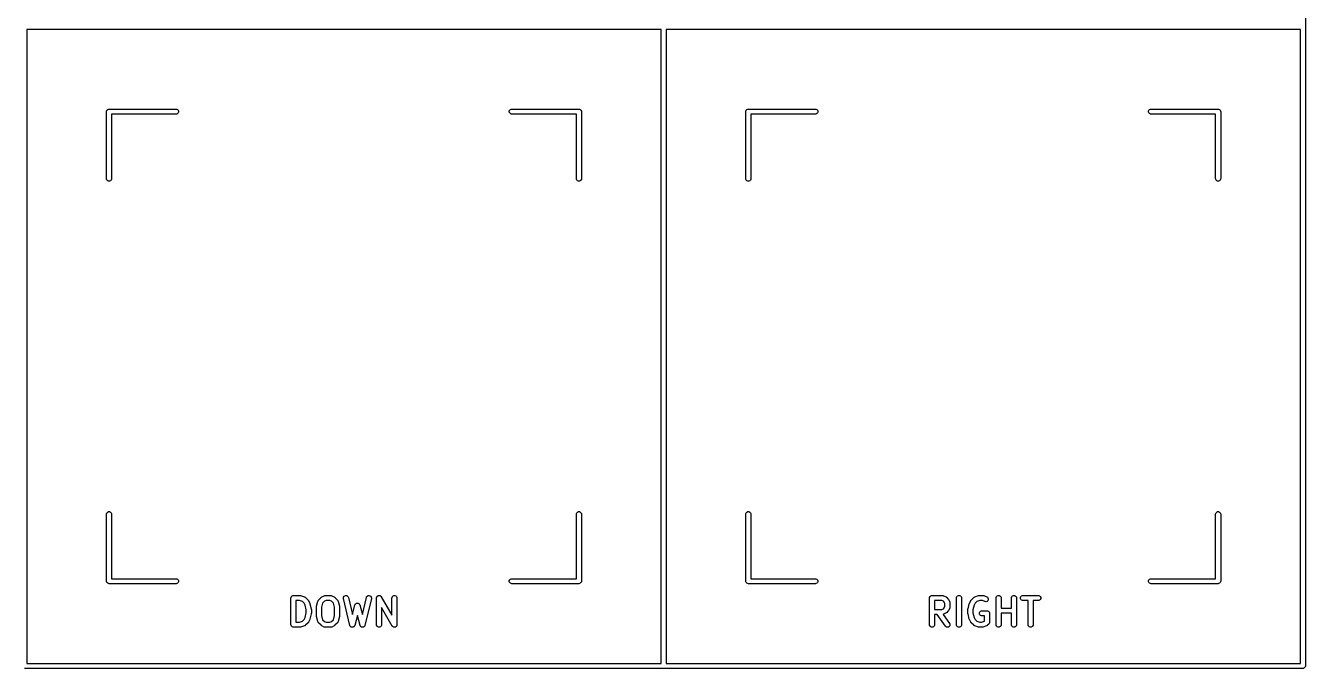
# Model space of a CAD drawing. Extents: x 48 to 353, y -180 to -61.
# Drawn here: x 315.29 to 353.43, y -179.85 to -160.69 of the extents above; entities that cross this region are included whole.
import ezdxf

# ---------------------------------------------------------------- set-up
doc = ezdxf.new("R2010")
doc.units = 0
doc.layers.add('BLACK', color=7, linetype='CONTINUOUS')

msp = doc.modelspace()

# ---------------------------------------------------------------- linework, layer by layer
at = {"layer": 'BLACK', "linetype": 'CONTINUOUS'}
for p, q in [((353.425, -141.675), (353.425, -160.725)), ((315.325, -160.8), (315.325, -179.7)), ((334.225, -160.8), (315.325, -160.8)), ((334.225, -179.7), (334.225, -160.8)), ((334.375, -160.8), (334.375, -179.7)), ((353.275, -160.8), (334.375, -160.8)), ((353.275, -179.7), (353.275, -160.8)), ((353.425, -160.725), (353.425, -179.775)), ((317.701441, -163.235368), (317.71264, -163.208332)), ((317.71264, -163.208332), (317.733332, -163.18764)), ((317.733332, -163.18764), (317.760368, -163.176441)), ((317.760368, -163.176441), (317.775, -163.175)), ((317.775, -163.175), (319.775, -163.175)), ((319.775, -163.175), (319.789632, -163.176441)), ((319.789632, -163.176441), (319.816668, -163.18764)), ((319.816668, -163.18764), (319.83736, -163.208332)), ((319.83736, -163.208332), (319.848559, -163.235368)), ((329.701441, -163.235368), (329.71264, -163.208332)), ((329.71264, -163.208332), (329.733332, -163.18764)), ((329.733332, -163.18764), (329.760368, -163.176441)), ((329.760368, -163.176441), (329.775, -163.175)), ((329.775, -163.175), (331.775, -163.175)), ((331.775, -163.175), (331.789632, -163.176441)), ((331.789632, -163.176441), (331.816668, -163.18764)), ((331.816668, -163.18764), (331.83736, -163.208332)), ((331.83736, -163.208332), (331.848559, -163.235368)), ((336.751441, -163.235368), (336.76264, -163.208332)), ((336.76264, -163.208332), (336.783332, -163.18764)), ((336.783332, -163.18764), (336.810368, -163.176441)), ((336.810368, -163.176441), (336.825, -163.175)), ((336.825, -163.175), (338.825, -163.175)), ((338.825, -163.175), (338.839632, -163.176441)), ((338.839632, -163.176441), (338.866668, -163.18764)), ((338.866668, -163.18764), (338.88736, -163.208332)), ((338.88736, -163.208332), (338.898559, -163.235368)), ((348.751441, -163.235368), (348.76264, -163.208332)), ((348.76264, -163.208332), (348.783332, -163.18764)), ((348.783332, -163.18764), (348.810368, -163.176441)), ((348.810368, -163.176441), (348.825, -163.175)), ((348.825, -163.175), (350.825, -163.175)), ((350.825, -163.175), (350.839632, -163.176441)), ((350.839632, -163.176441), (350.866668, -163.18764)), ((350.866668, -163.18764), (350.88736, -163.208332)), ((350.88736, -163.208332), (350.898559, -163.235368)), ((317.7, -163.25), (317.701441, -163.235368)), ((317.7, -165.25), (317.7, -163.25)), ((319.775, -163.325), (317.85, -163.325)), ((317.85, -163.325), (317.85, -165.25)), ((319.789632, -163.323559), (319.775, -163.325)), ((319.816668, -163.31236), (319.789632, -163.323559)), ((319.83736, -163.291668), (319.816668, -163.31236)), ((319.848559, -163.264632), (319.83736, -163.291668)), ((319.848559, -163.235368), (319.848559, -163.264632)), ((329.701441, -163.264632), (329.701441, -163.235368)), ((329.71264, -163.291668), (329.701441, -163.264632)), ((329.733332, -163.31236), (329.71264, -163.291668)), ((329.760368, -163.323559), (329.733332, -163.31236)), ((329.775, -163.325), (329.760368, -163.323559)), ((331.7, -163.325), (329.775, -163.325)), ((331.7, -165.25), (331.7, -163.325)), ((331.848559, -163.235368), (331.85, -163.25)), ((331.85, -163.25), (331.85, -165.25)), ((336.75, -163.25), (336.751441, -163.235368)), ((336.75, -165.25), (336.75, -163.25)), ((338.825, -163.325), (336.9, -163.325)), ((336.9, -163.325), (336.9, -165.25)), ((338.839632, -163.323559), (338.825, -163.325)), ((338.866668, -163.31236), (338.839632, -163.323559)), ((338.88736, -163.291668), (338.866668, -163.31236)), ((338.898559, -163.264632), (338.88736, -163.291668)), ((338.898559, -163.235368), (338.898559, -163.264632)), ((348.751441, -163.264632), (348.751441, -163.235368)), ((348.76264, -163.291668), (348.751441, -163.264632)), ((348.783332, -163.31236), (348.76264, -163.291668)), ((348.810368, -163.323559), (348.783332, -163.31236)), ((348.825, -163.325), (348.810368, -163.323559)), ((350.75, -163.325), (348.825, -163.325)), ((350.75, -165.25), (350.75, -163.325)), ((350.898559, -163.235368), (350.9, -163.25)), ((350.9, -163.25), (350.9, -165.25)), ((317.701441, -165.264632), (317.7, -165.25)), ((317.71264, -165.291668), (317.701441, -165.264632)), ((317.733332, -165.31236), (317.71264, -165.291668)), ((317.760368, -165.323559), (317.733332, -165.31236)), ((317.789632, -165.323559), (317.760368, -165.323559)), ((317.816668, -165.31236), (317.789632, -165.323559)), ((317.83736, -165.291668), (317.816668, -165.31236)), ((317.848559, -165.264632), (317.83736, -165.291668)), ((317.85, -165.25), (317.848559, -165.264632)), ((331.701441, -165.264632), (331.7, -165.25)), ((331.71264, -165.291668), (331.701441, -165.264632)), ((331.733332, -165.31236), (331.71264, -165.291668)), ((331.760368, -165.323559), (331.733332, -165.31236)), ((331.789632, -165.323559), (331.760368, -165.323559)), ((331.816668, -165.31236), (331.789632, -165.323559)), ((331.83736, -165.291668), (331.816668, -165.31236)), ((331.848559, -165.264632), (331.83736, -165.291668)), ((331.85, -165.25), (331.848559, -165.264632)), ((336.751441, -165.264632), (336.75, -165.25)), ((336.76264, -165.291668), (336.751441, -165.264632)), ((336.783332, -165.31236), (336.76264, -165.291668)), ((336.810368, -165.323559), (336.783332, -165.31236)), ((336.839632, -165.323559), (336.810368, -165.323559)), ((336.866668, -165.31236), (336.839632, -165.323559)), ((336.88736, -165.291668), (336.866668, -165.31236)), ((336.898559, -165.264632), (336.88736, -165.291668)), ((336.9, -165.25), (336.898559, -165.264632)), ((350.751441, -165.264632), (350.75, -165.25)), ((350.76264, -165.291668), (350.751441, -165.264632)), ((350.783332, -165.31236), (350.76264, -165.291668)), ((350.810368, -165.323559), (350.783332, -165.31236)), ((350.839632, -165.323559), (350.810368, -165.323559)), ((350.866668, -165.31236), (350.839632, -165.323559)), ((350.88736, -165.291668), (350.866668, -165.31236)), ((350.898559, -165.264632), (350.88736, -165.291668)), ((350.9, -165.25), (350.898559, -165.264632)), ((317.7, -175.25), (317.701441, -175.235368)), ((317.7, -177.25), (317.7, -175.25)), ((317.701441, -175.235368), (317.71264, -175.208332)), ((317.71264, -175.208332), (317.733332, -175.18764)), ((317.733332, -175.18764), (317.760368, -175.176441)), ((317.760368, -175.176441), (317.789632, -175.176441)), ((317.789632, -175.176441), (317.816668, -175.18764)), ((317.816668, -175.18764), (317.83736, -175.208332)), ((317.83736, -175.208332), (317.848559, -175.235368)), ((317.848559, -175.235368), (317.85, -175.25)), ((317.85, -175.25), (317.85, -177.175)), ((331.7, -175.25), (331.701441, -175.235368)), ((331.7, -177.175), (331.7, -175.25)), ((331.701441, -175.235368), (331.71264, -175.208332)), ((331.71264, -175.208332), (331.733332, -175.18764)), ((331.733332, -175.18764), (331.760368, -175.176441)), ((331.760368, -175.176441), (331.789632, -175.176441)), ((331.789632, -175.176441), (331.816668, -175.18764)), ((331.816668, -175.18764), (331.83736, -175.208332)), ((331.83736, -175.208332), (331.848559, -175.235368)), ((331.848559, -175.235368), (331.85, -175.25)), ((331.85, -175.25), (331.85, -177.25)), ((336.75, -175.25), (336.751441, -175.235368)), ((336.75, -177.25), (336.75, -175.25)), ((336.751441, -175.235368), (336.76264, -175.208332)), ((336.76264, -175.208332), (336.783332, -175.18764)), ((336.783332, -175.18764), (336.810368, -175.176441)), ((336.810368, -175.176441), (336.839632, -175.176441)), ((336.839632, -175.176441), (336.866668, -175.18764)), ((336.866668, -175.18764), (336.88736, -175.208332)), ((336.88736, -175.208332), (336.898559, -175.235368)), ((336.898559, -175.235368), (336.9, -175.25)), ((336.9, -175.25), (336.9, -177.175)), ((350.75, -175.25), (350.751441, -175.235368)), ((350.75, -177.175), (350.75, -175.25)), ((350.751441, -175.235368), (350.76264, -175.208332)), ((350.76264, -175.208332), (350.783332, -175.18764)), ((350.783332, -175.18764), (350.810368, -175.176441)), ((350.810368, -175.176441), (350.839632, -175.176441)), ((350.839632, -175.176441), (350.866668, -175.18764)), ((350.866668, -175.18764), (350.88736, -175.208332)), ((350.88736, -175.208332), (350.898559, -175.235368)), ((350.898559, -175.235368), (350.9, -175.25)), ((350.9, -175.25), (350.9, -177.25)), ((317.701441, -177.264632), (317.7, -177.25)), ((317.71264, -177.291668), (317.701441, -177.264632)), ((317.733332, -177.31236), (317.71264, -177.291668)), ((317.760368, -177.323559), (317.733332, -177.31236)), ((317.775, -177.325), (317.760368, -177.323559)), ((319.775, -177.325), (317.775, -177.325)), ((317.85, -177.175), (319.775, -177.175)), ((319.775, -177.175), (319.789632, -177.176441)), ((319.789632, -177.323559), (319.775, -177.325)), ((319.789632, -177.176441), (319.816668, -177.18764)), ((319.816668, -177.31236), (319.789632, -177.323559)), ((319.816668, -177.18764), (319.83736, -177.208332)), ((319.83736, -177.291668), (319.816668, -177.31236)), ((319.83736, -177.208332), (319.848559, -177.235368)), ((319.848559, -177.264632), (319.83736, -177.291668)), ((319.848559, -177.235368), (319.848559, -177.264632)), ((329.701441, -177.235368), (329.71264, -177.208332)), ((329.701441, -177.264632), (329.701441, -177.235368)), ((329.71264, -177.291668), (329.701441, -177.264632)), ((329.71264, -177.208332), (329.733332, -177.18764)), ((329.733332, -177.31236), (329.71264, -177.291668)), ((329.733332, -177.18764), (329.760368, -177.176441)), ((329.760368, -177.323559), (329.733332, -177.31236)), ((329.760368, -177.176441), (329.775, -177.175)), ((329.775, -177.325), (329.760368, -177.323559)), ((329.775, -177.175), (331.7, -177.175)), ((331.775, -177.325), (329.775, -177.325)), ((331.789632, -177.323559), (331.775, -177.325)), ((331.816668, -177.31236), (331.789632, -177.323559)), ((331.83736, -177.291668), (331.816668, -177.31236)), ((331.848559, -177.264632), (331.83736, -177.291668)), ((331.85, -177.25), (331.848559, -177.264632)), ((336.751441, -177.264632), (336.75, -177.25)), ((336.76264, -177.291668), (336.751441, -177.264632)), ((336.783332, -177.31236), (336.76264, -177.291668)), ((336.810368, -177.323559), (336.783332, -177.31236)), ((336.825, -177.325), (336.810368, -177.323559)), ((338.825, -177.325), (336.825, -177.325)), ((336.9, -177.175), (338.825, -177.175)), ((338.825, -177.175), (338.839632, -177.176441)), ((338.839632, -177.323559), (338.825, -177.325)), ((338.839632, -177.176441), (338.866668, -177.18764)), ((338.866668, -177.31236), (338.839632, -177.323559)), ((338.866668, -177.18764), (338.88736, -177.208332)), ((338.88736, -177.291668), (338.866668, -177.31236)), ((338.88736, -177.208332), (338.898559, -177.235368)), ((338.898559, -177.264632), (338.88736, -177.291668)), ((338.898559, -177.235368), (338.898559, -177.264632)), ((348.751441, -177.235368), (348.76264, -177.208332)), ((348.751441, -177.264632), (348.751441, -177.235368)), ((348.76264, -177.291668), (348.751441, -177.264632)), ((348.76264, -177.208332), (348.783332, -177.18764)), ((348.783332, -177.31236), (348.76264, -177.291668)), ((348.783332, -177.18764), (348.810368, -177.176441)), ((348.810368, -177.323559), (348.783332, -177.31236)), ((348.810368, -177.176441), (348.825, -177.175)), ((348.825, -177.325), (348.810368, -177.323559)), ((348.825, -177.175), (350.75, -177.175)), ((350.825, -177.325), (348.825, -177.325)), ((350.839632, -177.323559), (350.825, -177.325)), ((350.866668, -177.31236), (350.839632, -177.323559)), ((350.88736, -177.291668), (350.866668, -177.31236)), ((350.898559, -177.264632), (350.88736, -177.291668)), ((350.9, -177.25), (350.898559, -177.264632)), ((323.196679, -177.735163), (323.207878, -177.708127)), ((323.207878, -177.708127), (323.22857, -177.687435)), ((323.22857, -177.687435), (323.255606, -177.676236)), ((323.255606, -177.676236), (323.270238, -177.674795)), ((323.270238, -177.674795), (323.460714, -177.674795)), ((323.460714, -177.674795), (323.468119, -177.675524)), ((323.468119, -177.675524), (323.470094, -177.675384)), ((323.470094, -177.675384), (323.472691, -177.675974)), ((323.472691, -177.675974), (323.475346, -177.676236)), ((323.475346, -177.676236), (323.477177, -177.676994)), ((323.477177, -177.676994), (323.484431, -177.678644)), ((323.484431, -177.678644), (323.598717, -177.716739)), ((323.598717, -177.716739), (323.612142, -177.722733)), ((324.112887, -177.720808), (324.189078, -177.682713)), ((324.189078, -177.682713), (324.20281, -177.677458)), ((324.20281, -177.677458), (324.205497, -177.677267)), ((324.205497, -177.677267), (324.207987, -177.676236)), ((324.207987, -177.676236), (324.222619, -177.674795)), ((324.222619, -177.674795), (324.375, -177.674795)), ((324.375, -177.674795), (324.389632, -177.676236)), ((324.389632, -177.676236), (324.392121, -177.677267)), ((324.392121, -177.677267), (324.394809, -177.677458)), ((324.394809, -177.677458), (324.408541, -177.682713)), ((324.408541, -177.682713), (324.484731, -177.720808)), ((324.761827, -177.723704), (324.777163, -177.698782)), ((324.777163, -177.698782), (324.80087, -177.681625)), ((324.80087, -177.681625), (324.829338, -177.674847)), ((324.829338, -177.674847), (324.858233, -177.67948)), ((324.858233, -177.67948), (324.883155, -177.694816)), ((324.883155, -177.694816), (324.900312, -177.718523)), ((324.900312, -177.718523), (324.905102, -177.732423)), ((325.444896, -177.732424), (325.449687, -177.718523)), ((325.449687, -177.718523), (325.466844, -177.694817)), ((325.466844, -177.694817), (325.491766, -177.67948)), ((325.491766, -177.67948), (325.520661, -177.674848)), ((325.520661, -177.674848), (325.549129, -177.681626)), ((325.549129, -177.681626), (325.572836, -177.698782)), ((325.572836, -177.698782), (325.588172, -177.723704)), ((325.752877, -177.725947), (325.755502, -177.716324)), ((325.755502, -177.716324), (325.758429, -177.712543)), ((325.758429, -177.712543), (325.760259, -177.708127)), ((325.760259, -177.708127), (325.767309, -177.701076)), ((325.767309, -177.701076), (325.773419, -177.693187)), ((325.773419, -177.693187), (325.777572, -177.690813)), ((325.777572, -177.690813), (325.780951, -177.687435)), ((325.780951, -177.687435), (325.790163, -177.683618)), ((325.790163, -177.683618), (325.798828, -177.678668)), ((325.798828, -177.678668), (325.803571, -177.678065)), ((325.803571, -177.678065), (325.807987, -177.676236)), ((325.807987, -177.676236), (325.817961, -177.676236)), ((325.817961, -177.676236), (325.827858, -177.674978)), ((325.827858, -177.674978), (325.83247, -177.676236)), ((325.83247, -177.676236), (325.837251, -177.676236)), ((325.837251, -177.676236), (325.846466, -177.680053)), ((325.846466, -177.680053), (325.85609, -177.682678)), ((325.85609, -177.682678), (325.85987, -177.685605)), ((325.85987, -177.685605), (325.864287, -177.687435)), ((325.864287, -177.687435), (325.871337, -177.694485)), ((325.871337, -177.694485), (325.879227, -177.700595)), ((325.879227, -177.700595), (325.883579, -177.706727)), ((325.883579, -177.706727), (325.884979, -177.708127)), ((325.884979, -177.708127), (325.885548, -177.709501)), ((325.885548, -177.709501), (325.887737, -177.712585)), ((325.887737, -177.712585), (326.204762, -178.267378)), ((326.206203, -177.735163), (326.217402, -177.708127)), ((326.217402, -177.708127), (326.238094, -177.687435)), ((326.238094, -177.687435), (326.26513, -177.676236)), ((326.26513, -177.676236), (326.294394, -177.676236)), ((326.294394, -177.676236), (326.32143, -177.687435)), ((326.32143, -177.687435), (326.342122, -177.708127)), ((326.342122, -177.708127), (326.353321, -177.735163)), ((342.227632, -177.735163), (342.238831, -177.708127)), ((342.238831, -177.708127), (342.259523, -177.687435)), ((342.259523, -177.687435), (342.286559, -177.676236)), ((342.286559, -177.676236), (342.301191, -177.674795)), ((342.301191, -177.674795), (342.605953, -177.674795)), ((342.605953, -177.674795), (342.620585, -177.676236)), ((342.620585, -177.676236), (342.623074, -177.677267)), ((342.623074, -177.677267), (342.625762, -177.677458)), ((342.625762, -177.677458), (342.639494, -177.682713)), ((342.639494, -177.682713), (342.715684, -177.720808)), ((343.027632, -177.735163), (343.038831, -177.708127)), ((343.038831, -177.708127), (343.059523, -177.687435)), ((343.059523, -177.687435), (343.086559, -177.676236)), ((343.086559, -177.676236), (343.115823, -177.676236)), ((343.115823, -177.676236), (343.142859, -177.687435)), ((343.142859, -177.687435), (343.163551, -177.708127)), ((343.163551, -177.708127), (343.17475, -177.735163)), ((343.559286, -177.722733), (343.572711, -177.716739)), ((343.572711, -177.716739), (343.686997, -177.678644)), ((343.686997, -177.678644), (343.69425, -177.676994)), ((343.69425, -177.676994), (343.696082, -177.676236)), ((343.696082, -177.676236), (343.698736, -177.675974)), ((343.698736, -177.675974), (343.701334, -177.675384)), ((343.701334, -177.675384), (343.703308, -177.675524)), ((343.703308, -177.675524), (343.710714, -177.674795)), ((343.710714, -177.674795), (343.825, -177.674795)), ((343.825, -177.674795), (343.839632, -177.676236)), ((343.839632, -177.676236), (343.842121, -177.677267)), ((343.842121, -177.677267), (343.844809, -177.677458)), ((343.844809, -177.677458), (343.858541, -177.682713)), ((343.858541, -177.682713), (343.934731, -177.720808)), ((344.208584, -177.735163), (344.219783, -177.708127)), ((344.219783, -177.708127), (344.240475, -177.687435)), ((344.240475, -177.687435), (344.267511, -177.676236)), ((344.267511, -177.676236), (344.296775, -177.676236)), ((344.296775, -177.676236), (344.323811, -177.687435)), ((344.323811, -177.687435), (344.344503, -177.708127)), ((344.344503, -177.708127), (344.355702, -177.735163)), ((344.665727, -177.735163), (344.676926, -177.708127)), ((344.676926, -177.708127), (344.697618, -177.687435)), ((344.697618, -177.687435), (344.724654, -177.676236)), ((344.724654, -177.676236), (344.753918, -177.676236)), ((344.753918, -177.676236), (344.780954, -177.687435)), ((344.780954, -177.687435), (344.801646, -177.708127)), ((344.801646, -177.708127), (344.812845, -177.735163)), ((344.932393, -177.735163), (344.943592, -177.708127)), ((344.943592, -177.708127), (344.964284, -177.687435)), ((344.964284, -177.687435), (344.99132, -177.676236)), ((344.99132, -177.676236), (345.005952, -177.674795)), ((345.005952, -177.674795), (345.463095, -177.674795)), ((345.463095, -177.674795), (345.477727, -177.676236)), ((345.477727, -177.676236), (345.504763, -177.687435)), ((345.504763, -177.687435), (345.525455, -177.708127)), ((345.525455, -177.708127), (345.536654, -177.735163)), ((323.195238, -177.749795), (323.196679, -177.735163)), ((323.195238, -178.549795), (323.195238, -177.749795)), ((323.448544, -177.824795), (323.345238, -177.824795)), ((323.345238, -177.824795), (323.345238, -178.474795)), ((323.534486, -177.853442), (323.448544, -177.824795)), ((323.58955, -177.908506), (323.534486, -177.853442)), ((323.61852, -177.966445), (323.58955, -177.908506)), ((323.612142, -177.722733), (323.614177, -177.724498)), ((323.614177, -177.724498), (323.616668, -177.72553)), ((323.616668, -177.72553), (323.628033, -177.734857)), ((323.652381, -178.101887), (323.61852, -177.966445)), ((323.628033, -177.734857), (323.704223, -177.811047)), ((323.652381, -178.197702), (323.652381, -178.101887)), ((323.704223, -177.811047), (323.708943, -177.816797)), ((323.708943, -177.816797), (323.71044, -177.818096)), ((323.71044, -177.818096), (323.711859, -177.82035)), ((323.711859, -177.82035), (323.713551, -177.822412)), ((323.713551, -177.822412), (323.714309, -177.824244)), ((323.714309, -177.824244), (323.718272, -177.830539)), ((323.718272, -177.830539), (323.756367, -177.90673)), ((323.756367, -177.90673), (323.756776, -177.907799)), ((323.756776, -177.907799), (323.757099, -177.908235)), ((323.757099, -177.908235), (323.759297, -177.914386)), ((323.759297, -177.914386), (323.761622, -177.920462)), ((323.761622, -177.920462), (323.76166, -177.921)), ((323.76166, -177.921), (323.762046, -177.92208)), ((323.762046, -177.92208), (323.800142, -178.074462)), ((323.800142, -178.074462), (323.800517, -178.076998)), ((323.800517, -178.076998), (323.80094, -178.07802)), ((323.80094, -178.07802), (323.801482, -178.083532)), ((323.801482, -178.083532), (323.802292, -178.089006)), ((323.802292, -178.089006), (323.802129, -178.090098)), ((323.802129, -178.090098), (323.802381, -178.092652)), ((323.802381, -178.092652), (323.802381, -178.206938)), ((323.957142, -178.016461), (323.957393, -178.013907)), ((323.957142, -178.283128), (323.957142, -178.016461)), ((323.957231, -178.012815), (323.95804, -178.00734)), ((323.957393, -178.013907), (323.957231, -178.012815)), ((323.95804, -178.00734), (323.958583, -178.001829)), ((323.958583, -178.001829), (323.959005, -178.000808)), ((323.959005, -178.000808), (323.959381, -177.99827)), ((323.959381, -177.99827), (323.997477, -177.845889)), ((323.997477, -177.845889), (324.002424, -177.832044)), ((324.002424, -177.832044), (324.005744, -177.827562)), ((324.005744, -177.827562), (324.007878, -177.822412)), ((324.007878, -177.822412), (324.017205, -177.811047)), ((324.017205, -177.811047), (324.093395, -177.734857)), ((324.093395, -177.734857), (324.099145, -177.730136)), ((324.099145, -177.730136), (324.100444, -177.72864)), ((324.100444, -177.72864), (324.102698, -177.72722)), ((324.102698, -177.72722), (324.10476, -177.725529)), ((324.10476, -177.725529), (324.106592, -177.72477)), ((324.106592, -177.72477), (324.112887, -177.720808)), ((324.13796, -177.902423), (324.107142, -178.025696)), ((324.107142, -178.025696), (324.107142, -178.273892)), ((324.190854, -177.849529), (324.13796, -177.902423)), ((324.240324, -177.824795), (324.190854, -177.849529)), ((324.357295, -177.824795), (324.240324, -177.824795)), ((324.406763, -177.849529), (324.357295, -177.824795)), ((324.459658, -177.902423), (324.406763, -177.849529)), ((324.490476, -178.025694), (324.459658, -177.902423)), ((324.484731, -177.720808), (324.491027, -177.724771)), ((324.490476, -178.273894), (324.490476, -178.025694)), ((324.491027, -177.724771), (324.492857, -177.725529)), ((324.492857, -177.725529), (324.494915, -177.727218)), ((324.494915, -177.727218), (324.497174, -177.72864)), ((324.497174, -177.72864), (324.498473, -177.730138)), ((324.498473, -177.730138), (324.504223, -177.734857)), ((324.504223, -177.734857), (324.580414, -177.811047)), ((324.580414, -177.811047), (324.589741, -177.822412)), ((324.589741, -177.822412), (324.591874, -177.827563)), ((324.591874, -177.827563), (324.595195, -177.832044)), ((324.595195, -177.832044), (324.600142, -177.84589)), ((324.600142, -177.84589), (324.638237, -177.998271)), ((324.638237, -177.998271), (324.638612, -178.000808)), ((324.638612, -178.000808), (324.639035, -178.001829)), ((324.639035, -178.001829), (324.639576, -178.007331)), ((324.639576, -178.007331), (324.640388, -178.012816)), ((324.640388, -178.012816), (324.640224, -178.013911)), ((324.640224, -178.013911), (324.640476, -178.016461)), ((324.640476, -178.016461), (324.640476, -178.283128)), ((324.757194, -177.752599), (324.761827, -177.723704)), ((324.759182, -177.767167), (324.757194, -177.752599)), ((324.949658, -178.567166), (324.759182, -177.767167)), ((324.905102, -177.732423), (325.026734, -178.243278)), ((325.026734, -178.243278), (325.102531, -177.959041)), ((325.102531, -177.959041), (325.103816, -177.955612)), ((325.103816, -177.955612), (325.104008, -177.954173)), ((325.104008, -177.954173), (325.104997, -177.952463)), ((325.104997, -177.952463), (325.107694, -177.945274)), ((325.107694, -177.945274), (325.113711, -177.937413)), ((325.113711, -177.937413), (325.11867, -177.928848)), ((325.11867, -177.928848), (325.122527, -177.925895)), ((325.122527, -177.925895), (325.125481, -177.922037)), ((325.125481, -177.922037), (325.134048, -177.917076)), ((325.134048, -177.917076), (325.141908, -177.911061)), ((325.141908, -177.911061), (325.1466, -177.909809)), ((325.1466, -177.909809), (325.150806, -177.907375)), ((325.150806, -177.907375), (325.160623, -177.90607)), ((325.160623, -177.90607), (325.170184, -177.903521)), ((325.170184, -177.903521), (325.174996, -177.90416)), ((325.174996, -177.90416), (325.179815, -177.90352)), ((325.179815, -177.90352), (325.189385, -177.906072)), ((325.189385, -177.906072), (325.199192, -177.907375)), ((325.199192, -177.907375), (325.203393, -177.909807)), ((325.203393, -177.909807), (325.20809, -177.91106)), ((325.20809, -177.91106), (325.215954, -177.917079)), ((325.215954, -177.917079), (325.224517, -177.922037)), ((325.224517, -177.922037), (325.227468, -177.925892)), ((325.227468, -177.925892), (325.231328, -177.928847)), ((325.231328, -177.928847), (325.23629, -177.937418)), ((325.23629, -177.937418), (325.242304, -177.945275)), ((325.242304, -177.945275), (325.244998, -177.952459)), ((325.244998, -177.952459), (325.24599, -177.954172)), ((325.24599, -177.954172), (325.246181, -177.955613)), ((325.246181, -177.955613), (325.247467, -177.959041)), ((325.247467, -177.959041), (325.323263, -178.243279)), ((325.323263, -178.243279), (325.444896, -177.732424)), ((325.590817, -177.767167), (325.40034, -178.567167)), ((325.588172, -177.723704), (325.592805, -177.752599)), ((325.592805, -177.752599), (325.590817, -177.767167)), ((325.747619, -177.749795), (325.747989, -177.746031)), ((325.747619, -178.549795), (325.747619, -177.749795)), ((325.747802, -177.744556), (325.748323, -177.742645)), ((325.747989, -177.746031), (325.747802, -177.744556)), ((325.748323, -177.742645), (325.74906, -177.735163)), ((325.74906, -177.735163), (325.752877, -177.725947)), ((326.214644, -178.587005), (325.897619, -178.032211)), ((325.897619, -178.032211), (325.897619, -178.549795)), ((326.204762, -177.749795), (326.206203, -177.735163)), ((326.204762, -178.267378), (326.204762, -177.749795)), ((326.353321, -177.735163), (326.354762, -177.749795)), ((326.354762, -177.749795), (326.354762, -178.549795)), ((342.226191, -177.749795), (342.227632, -177.735163)), ((342.226191, -178.549795), (342.226191, -177.749795)), ((342.588248, -177.824795), (342.376191, -177.824795)), ((342.376191, -177.824795), (342.376191, -178.093842)), ((342.376191, -178.093842), (342.588248, -178.093842)), ((342.637716, -177.849529), (342.588248, -177.824795)), ((342.588248, -178.093842), (342.637716, -178.069108)), ((342.658599, -177.870412), (342.637716, -177.849529)), ((342.637716, -178.069108), (342.658599, -178.048224)), ((342.683334, -177.919881), (342.658599, -177.870412)), ((342.658599, -178.048224), (342.683334, -177.998755)), ((342.683334, -177.998755), (342.683334, -177.919881)), ((342.715684, -177.720808), (342.721983, -177.724772)), ((342.721983, -177.724772), (342.723811, -177.72553)), ((342.723811, -177.72553), (342.725867, -177.727218)), ((342.725867, -177.727218), (342.728127, -177.72864)), ((342.728127, -177.72864), (342.729426, -177.730138)), ((342.729426, -177.730138), (342.735176, -177.734857)), ((342.735176, -177.734857), (342.773271, -177.772952)), ((342.773271, -177.772952), (342.777991, -177.778704)), ((342.777991, -177.778704), (342.779487, -177.780001)), ((342.779487, -177.780001), (342.780906, -177.782255)), ((342.780906, -177.782255), (342.782598, -177.784317)), ((342.782598, -177.784317), (342.783356, -177.786147)), ((342.783356, -177.786147), (342.78732, -177.792444)), ((342.78732, -177.792444), (342.825416, -177.868634)), ((342.825416, -178.050003), (342.78732, -178.126193)), ((342.825416, -177.868634), (342.830671, -177.882366)), ((342.830671, -178.036271), (342.825416, -178.050003)), ((342.830671, -177.882366), (342.830862, -177.885055)), ((342.830862, -178.033581), (342.830671, -178.036271)), ((342.830862, -177.885055), (342.831893, -177.887544)), ((342.831893, -178.031093), (342.830862, -178.033581)), ((342.831893, -177.887544), (342.833334, -177.902176)), ((342.833334, -178.016461), (342.831893, -178.031093)), ((342.833334, -177.902176), (342.833334, -178.016461)), ((343.026191, -177.749795), (343.027632, -177.735163)), ((343.026191, -178.549795), (343.026191, -177.749795)), ((343.17475, -177.735163), (343.176191, -177.749795)), ((343.176191, -177.749795), (343.176191, -178.549795)), ((343.369047, -178.092652), (343.369298, -178.090098)), ((343.369047, -178.206938), (343.369047, -178.092652)), ((343.369136, -178.089006), (343.369945, -178.083531)), ((343.369298, -178.090098), (343.369136, -178.089006)), ((343.369945, -178.083531), (343.370488, -178.07802)), ((343.370488, -178.07802), (343.37091, -178.076999)), ((343.37091, -178.076999), (343.371286, -178.074461)), ((343.371286, -178.074461), (343.409382, -177.92208)), ((343.409382, -177.92208), (343.409767, -177.921)), ((343.409767, -177.921), (343.409806, -177.920462)), ((343.409806, -177.920462), (343.41213, -177.914386)), ((343.41213, -177.914386), (343.414329, -177.908235)), ((343.414329, -177.908235), (343.414651, -177.907799)), ((343.414651, -177.907799), (343.415061, -177.90673)), ((343.415061, -177.90673), (343.453156, -177.830539)), ((343.453156, -177.830539), (343.45712, -177.824239)), ((343.45712, -177.824239), (343.457878, -177.822412)), ((343.457878, -177.822412), (343.459566, -177.820355)), ((343.459566, -177.820355), (343.460988, -177.818096)), ((343.460988, -177.818096), (343.462486, -177.816796)), ((343.462486, -177.816796), (343.467205, -177.811047)), ((343.467205, -177.811047), (343.543395, -177.734857)), ((343.552907, -177.966446), (343.519047, -178.101887)), ((343.519047, -178.101887), (343.519047, -178.197702)), ((343.543395, -177.734857), (343.55476, -177.725529)), ((343.581877, -177.908506), (343.552907, -177.966446)), ((343.55476, -177.725529), (343.557252, -177.724496)), ((343.557252, -177.724496), (343.559286, -177.722733)), ((343.636941, -177.853442), (343.581877, -177.908506)), ((343.722884, -177.824795), (343.636941, -177.853442)), ((343.807295, -177.824795), (343.722884, -177.824795)), ((343.867649, -177.854972), (343.807295, -177.824795)), ((343.881381, -177.860227), (343.867649, -177.854972)), ((343.910571, -177.862301), (343.881381, -177.860227)), ((343.938332, -177.853047), (343.910571, -177.862301)), ((343.934731, -177.720808), (343.947174, -177.72864)), ((343.96044, -177.833874), (343.938332, -177.853047)), ((343.947174, -177.72864), (343.966347, -177.750748)), ((343.973527, -177.807699), (343.96044, -177.833874)), ((343.966347, -177.750748), (343.975601, -177.778509)), ((343.975601, -177.778509), (343.973527, -177.807699)), ((344.207143, -177.749795), (344.208584, -177.735163)), ((344.207143, -178.549795), (344.207143, -177.749795)), ((344.355702, -177.735163), (344.357143, -177.749795)), ((344.357143, -177.749795), (344.357143, -178.055747)), ((344.357143, -178.055747), (344.664286, -178.055747)), ((344.664286, -177.749795), (344.665727, -177.735163)), ((344.664286, -178.055747), (344.664286, -177.749795)), ((344.812845, -177.735163), (344.814286, -177.749795)), ((344.814286, -177.749795), (344.814286, -178.549795)), ((344.932393, -177.764427), (344.932393, -177.735163)), ((344.943592, -177.791463), (344.932393, -177.764427)), ((344.964284, -177.812155), (344.943592, -177.791463)), ((344.99132, -177.823354), (344.964284, -177.812155)), ((345.005952, -177.824795), (344.99132, -177.823354)), ((345.159523, -177.824795), (345.005952, -177.824795)), ((345.159523, -178.549795), (345.159523, -177.824795)), ((345.463095, -177.824795), (345.309523, -177.824795)), ((345.309523, -177.824795), (345.309523, -178.549795)), ((345.477727, -177.823354), (345.463095, -177.824795)), ((345.504763, -177.812155), (345.477727, -177.823354)), ((345.525455, -177.791463), (345.504763, -177.812155)), ((345.536654, -177.764427), (345.525455, -177.791463)), ((345.536654, -177.735163), (345.536654, -177.764427)), ((323.345238, -178.474795), (323.448544, -178.474795)), ((323.448544, -178.474795), (323.534485, -178.446148)), ((323.534485, -178.446148), (323.58955, -178.391082)), ((323.58955, -178.391082), (323.61852, -178.333143)), ((323.61852, -178.333143), (323.652381, -178.197702)), ((323.708941, -178.482792), (323.704224, -178.488541)), ((323.71044, -178.481493), (323.708941, -178.482792)), ((323.711861, -178.479234), (323.71044, -178.481493)), ((323.713551, -178.477176), (323.711861, -178.479234)), ((323.714308, -178.475346), (323.713551, -178.477176)), ((323.718272, -178.46905), (323.714308, -178.475346)), ((323.756367, -178.39286), (323.718272, -178.46905)), ((323.756776, -178.39179), (323.756367, -178.39286)), ((323.757099, -178.391355), (323.756776, -178.39179)), ((323.759297, -178.385203), (323.757099, -178.391355)), ((323.761622, -178.379128), (323.759297, -178.385203)), ((323.76166, -178.378589), (323.761622, -178.379128)), ((323.762046, -178.37751), (323.76166, -178.378589)), ((323.800142, -178.225128), (323.762046, -178.37751)), ((323.800517, -178.222591), (323.800142, -178.225128)), ((323.80094, -178.22157), (323.800517, -178.222591)), ((323.801482, -178.216057), (323.80094, -178.22157)), ((323.802292, -178.210584), (323.801482, -178.216057)), ((323.802381, -178.206938), (323.802129, -178.209491)), ((323.802129, -178.209491), (323.802292, -178.210584)), ((323.957393, -178.285681), (323.957142, -178.283128)), ((323.957231, -178.286774), (323.957393, -178.285681)), ((323.95804, -178.292248), (323.957231, -178.286774)), ((323.958583, -178.29776), (323.95804, -178.292248)), ((323.959005, -178.29878), (323.958583, -178.29776)), ((323.959381, -178.301319), (323.959005, -178.29878)), ((323.997477, -178.4537), (323.959381, -178.301319)), ((324.002424, -178.467545), (323.997477, -178.4537)), ((324.005743, -178.472025), (324.002424, -178.467545)), ((324.007877, -178.477176), (324.005743, -178.472025)), ((324.017205, -178.488542), (324.007877, -178.477176)), ((324.107142, -178.273892), (324.13796, -178.397165)), ((324.13796, -178.397165), (324.190855, -178.45006)), ((324.190855, -178.45006), (324.240324, -178.474795)), ((324.240324, -178.474795), (324.357295, -178.474795)), ((324.357295, -178.474795), (324.406763, -178.450061)), ((324.406763, -178.450061), (324.459658, -178.397165)), ((324.459658, -178.397165), (324.490476, -178.273894)), ((324.589741, -178.477177), (324.580414, -178.488542)), ((324.591874, -178.472025), (324.589741, -178.477177)), ((324.595195, -178.467545), (324.591874, -178.472025)), ((324.600142, -178.453699), (324.595195, -178.467545)), ((324.638237, -178.301318), (324.600142, -178.453699)), ((324.638612, -178.29878), (324.638237, -178.301318)), ((324.639035, -178.29776), (324.638612, -178.29878)), ((324.639576, -178.292257), (324.639035, -178.29776)), ((324.640388, -178.286773), (324.639576, -178.292257)), ((324.640476, -178.283128), (324.640224, -178.285677)), ((324.640224, -178.285677), (324.640388, -178.286773)), ((325.174998, -178.269445), (325.095086, -178.56912)), ((325.254912, -178.56912), (325.174998, -178.269445)), ((342.452618, -178.243842), (342.376191, -178.243842)), ((342.376191, -178.243842), (342.376191, -178.549795)), ((342.696891, -178.592804), (342.452618, -178.243842)), ((342.639494, -178.235924), (342.632142, -178.238737)), ((342.632142, -178.238737), (342.819776, -178.506785)), ((342.715684, -178.197829), (342.639494, -178.235924)), ((342.721983, -178.193864), (342.715684, -178.197829)), ((342.723811, -178.193107), (342.721983, -178.193864)), ((342.725867, -178.191418), (342.723811, -178.193107)), ((342.728127, -178.189997), (342.725867, -178.191418)), ((342.729426, -178.188498), (342.728127, -178.189997)), ((342.735176, -178.18378), (342.729426, -178.188498)), ((342.773271, -178.145685), (342.735176, -178.18378)), ((342.777991, -178.139932), (342.773271, -178.145685)), ((342.779487, -178.138636), (342.777991, -178.139932)), ((342.780906, -178.136381), (342.779487, -178.138636)), ((342.782598, -178.13432), (342.780906, -178.136381)), ((342.783356, -178.132489), (342.782598, -178.13432)), ((342.78732, -178.126193), (342.783356, -178.132489)), ((343.369298, -178.209491), (343.369047, -178.206938)), ((343.369136, -178.210584), (343.369298, -178.209491)), ((343.369945, -178.216058), (343.369136, -178.210584)), ((343.370488, -178.22157), (343.369945, -178.216058)), ((343.37091, -178.22259), (343.370488, -178.22157)), ((343.371286, -178.225129), (343.37091, -178.22259)), ((343.409382, -178.37751), (343.371286, -178.225129)), ((343.409767, -178.378589), (343.409382, -178.37751)), ((343.409806, -178.379128), (343.409767, -178.378589)), ((343.41213, -178.385203), (343.409806, -178.379128)), ((343.414329, -178.391355), (343.41213, -178.385203)), ((343.414651, -178.39179), (343.414329, -178.391355)), ((343.415061, -178.39286), (343.414651, -178.39179)), ((343.453156, -178.46905), (343.415061, -178.39286)), ((343.457119, -178.475346), (343.453156, -178.46905)), ((343.457877, -178.477176), (343.457119, -178.475346)), ((343.459566, -178.479234), (343.457877, -178.477176)), ((343.460988, -178.481493), (343.459566, -178.479234)), ((343.462486, -178.482792), (343.460988, -178.481493)), ((343.467205, -178.488542), (343.462486, -178.482792)), ((343.519047, -178.197702), (343.552907, -178.333142)), ((343.552907, -178.333142), (343.581877, -178.391082)), ((343.581877, -178.391082), (343.636942, -178.446148)), ((343.636942, -178.446148), (343.722884, -178.474795)), ((343.713346, -178.192306), (343.724545, -178.16527)), ((343.713346, -178.22157), (343.713346, -178.192306)), ((343.724545, -178.248606), (343.713346, -178.22157)), ((343.722884, -178.474795), (343.774735, -178.474795)), ((343.724545, -178.16527), (343.745237, -178.144578)), ((343.745237, -178.269298), (343.724545, -178.248606)), ((343.745237, -178.144578), (343.772273, -178.133379)), ((343.772273, -178.280497), (343.745237, -178.269298)), ((343.772273, -178.133379), (343.786905, -178.131938)), ((343.786905, -178.281938), (343.772273, -178.280497)), ((343.774735, -178.474795), (343.860676, -178.446148)), ((343.786905, -178.131938), (343.939286, -178.131938)), ((343.864286, -178.281938), (343.786905, -178.281938)), ((343.860676, -178.446148), (343.864286, -178.442538)), ((343.864286, -178.442538), (343.864286, -178.281938)), ((343.939286, -178.131938), (343.953918, -178.133379)), ((343.953918, -178.133379), (343.980954, -178.144578)), ((343.980954, -178.144578), (344.001646, -178.16527)), ((344.001646, -178.16527), (344.012845, -178.192306)), ((344.012845, -178.192306), (344.014286, -178.206938)), ((344.014286, -178.473604), (344.012845, -178.488235)), ((344.014286, -178.206938), (344.014286, -178.473604)), ((344.664286, -178.205747), (344.357143, -178.205747)), ((344.357143, -178.205747), (344.357143, -178.549795)), ((344.664286, -178.549795), (344.664286, -178.205747)), ((323.196679, -178.564427), (323.195238, -178.549795)), ((323.207878, -178.591463), (323.196679, -178.564427)), ((323.22857, -178.612155), (323.207878, -178.591463)), ((323.255606, -178.623354), (323.22857, -178.612155)), ((323.270238, -178.624795), (323.255606, -178.623354)), ((323.460714, -178.624795), (323.270238, -178.624795)), ((323.468119, -178.624065), (323.460714, -178.624795)), ((323.470094, -178.624206), (323.468119, -178.624065)), ((323.472691, -178.623615), (323.470094, -178.624206)), ((323.475346, -178.623354), (323.472691, -178.623615)), ((323.477177, -178.622595), (323.475346, -178.623354)), ((323.484431, -178.620946), (323.477177, -178.622595)), ((323.598717, -178.582851), (323.484431, -178.620946)), ((323.612142, -178.576857), (323.598717, -178.582851)), ((323.614177, -178.575091), (323.612142, -178.576857)), ((323.616668, -178.57406), (323.614177, -178.575091)), ((323.628033, -178.564733), (323.616668, -178.57406)), ((323.704224, -178.488541), (323.628033, -178.564733)), ((324.093395, -178.564733), (324.017205, -178.488542)), ((324.099144, -178.569451), (324.093395, -178.564733)), ((324.100444, -178.57095), (324.099144, -178.569451)), ((324.102703, -178.572371), (324.100444, -178.57095)), ((324.10476, -178.57406), (324.102703, -178.572371)), ((324.106587, -178.574817), (324.10476, -178.57406)), ((324.112887, -178.578782), (324.106587, -178.574817)), ((324.189078, -178.616877), (324.112887, -178.578782)), ((324.20281, -178.622132), (324.189078, -178.616877)), ((324.205497, -178.622322), (324.20281, -178.622132)), ((324.207987, -178.623354), (324.205497, -178.622322)), ((324.222619, -178.624795), (324.207987, -178.623354)), ((324.375, -178.624795), (324.222619, -178.624795)), ((324.389632, -178.623354), (324.375, -178.624795)), ((324.392121, -178.622322), (324.389632, -178.623354)), ((324.394809, -178.622132), (324.392121, -178.622322)), ((324.408541, -178.616877), (324.394809, -178.622132)), ((324.484731, -178.578782), (324.408541, -178.616877)), ((324.49103, -178.574817), (324.484731, -178.578782)), ((324.492858, -178.57406), (324.49103, -178.574817)), ((324.494914, -178.572371), (324.492858, -178.57406)), ((324.497174, -178.57095), (324.494914, -178.572371)), ((324.498473, -178.569451), (324.497174, -178.57095)), ((324.504223, -178.564733), (324.498473, -178.569451)), ((324.580414, -178.488542), (324.504223, -178.564733)), ((324.951387, -178.572185), (324.949658, -178.567166)), ((324.951627, -178.573988), (324.951387, -178.572185)), ((324.952569, -178.575616), (324.951627, -178.573988)), ((324.954448, -178.581067), (324.952569, -178.575616)), ((324.960834, -178.589891), (324.954448, -178.581067)), ((324.966289, -178.599313), (324.960834, -178.589891)), ((324.969346, -178.601653), (324.966289, -178.599313)), ((324.971605, -178.604774), (324.969346, -178.601653)), ((324.98088, -178.610481), (324.971605, -178.604774)), ((324.989527, -178.6171), (324.98088, -178.610481)), ((324.993247, -178.618092), (324.989527, -178.6171)), ((324.996527, -178.62011), (324.993247, -178.618092)), ((325.007281, -178.621834), (324.996527, -178.62011)), ((325.017803, -178.62464), (325.007281, -178.621834)), ((325.021618, -178.624133), (325.017803, -178.62464)), ((325.025422, -178.624743), (325.021618, -178.624133)), ((325.036016, -178.62222), (325.025422, -178.624743)), ((325.046811, -178.620786), (325.036016, -178.62222)), ((325.050144, -178.618855), (325.046811, -178.620786)), ((325.05389, -178.617964), (325.050144, -178.618855)), ((325.06271, -178.611581), (325.05389, -178.617964)), ((325.072136, -178.606124), (325.06271, -178.611581)), ((325.074476, -178.603066), (325.072136, -178.606124)), ((325.077597, -178.600808), (325.074476, -178.603066)), ((325.083304, -178.591532), (325.077597, -178.600808)), ((325.089923, -178.582886), (325.083304, -178.591532)), ((325.091948, -178.577486), (325.089923, -178.582886)), ((325.092933, -178.575886), (325.091948, -178.577486)), ((325.09322, -178.574094), (325.092933, -178.575886)), ((325.095086, -178.56912), (325.09322, -178.574094)), ((325.256777, -178.574095), (325.254912, -178.56912)), ((325.257065, -178.575886), (325.256777, -178.574095)), ((325.258049, -178.577485), (325.257065, -178.575886)), ((325.260075, -178.582887), (325.258049, -178.577485)), ((325.266695, -178.591535), (325.260075, -178.582887)), ((325.272401, -178.600808), (325.266695, -178.591535)), ((325.275521, -178.603066), (325.272401, -178.600808)), ((325.277862, -178.606124), (325.275521, -178.603066)), ((325.287283, -178.611578), (325.277862, -178.606124)), ((325.296108, -178.617965), (325.287283, -178.611578)), ((325.299855, -178.618857), (325.296108, -178.617965)), ((325.303187, -178.620786), (325.299855, -178.618857)), ((325.31398, -178.62222), (325.303187, -178.620786)), ((325.324576, -178.624743), (325.31398, -178.62222)), ((325.328377, -178.624133), (325.324576, -178.624743)), ((325.332196, -178.624641), (325.328377, -178.624133)), ((325.342727, -178.621832), (325.332196, -178.624641)), ((325.353471, -178.62011), (325.342727, -178.621832)), ((325.356747, -178.618094), (325.353471, -178.62011)), ((325.360471, -178.617101), (325.356747, -178.618094)), ((325.369123, -178.610477), (325.360471, -178.617101)), ((325.378393, -178.604774), (325.369123, -178.610477)), ((325.380649, -178.601655), (325.378393, -178.604774)), ((325.383709, -178.599314), (325.380649, -178.601655)), ((325.389166, -178.589887), (325.383709, -178.599314)), ((325.39555, -178.581067), (325.389166, -178.589887)), ((325.397427, -178.575618), (325.39555, -178.581067)), ((325.398371, -178.573989), (325.397427, -178.575618)), ((325.39861, -178.572185), (325.398371, -178.573989)), ((325.40034, -178.567167), (325.39861, -178.572185)), ((325.74906, -178.564427), (325.747619, -178.549795)), ((325.760259, -178.591463), (325.74906, -178.564427)), ((325.780951, -178.612155), (325.760259, -178.591463)), ((325.807987, -178.623354), (325.780951, -178.612155)), ((325.837251, -178.623354), (325.807987, -178.623354)), ((325.864287, -178.612155), (325.837251, -178.623354)), ((325.884979, -178.591463), (325.864287, -178.612155)), ((325.896178, -178.564427), (325.884979, -178.591463)), ((325.897619, -178.549795), (325.896178, -178.564427)), ((326.216832, -178.590088), (326.214644, -178.587005)), ((326.217402, -178.591463), (326.216832, -178.590088)), ((326.218801, -178.592862), (326.217402, -178.591463)), ((326.223154, -178.598995), (326.218801, -178.592862)), ((326.231042, -178.605103), (326.223154, -178.598995)), ((326.238094, -178.612155), (326.231042, -178.605103)), ((326.242512, -178.613985), (326.238094, -178.612155)), ((326.246292, -178.616912), (326.242512, -178.613985)), ((326.255913, -178.619536), (326.246292, -178.616912)), ((326.26513, -178.623354), (326.255913, -178.619536)), ((326.269911, -178.623354), (326.26513, -178.623354)), ((326.274523, -178.624612), (326.269911, -178.623354)), ((326.28442, -178.623354), (326.274523, -178.624612)), ((326.294394, -178.623354), (326.28442, -178.623354)), ((326.298809, -178.621524), (326.294394, -178.623354)), ((326.303553, -178.620922), (326.298809, -178.621524)), ((326.312217, -178.615971), (326.303553, -178.620922)), ((326.32143, -178.612155), (326.312217, -178.615971)), ((326.324808, -178.608776), (326.32143, -178.612155)), ((326.328962, -178.606403), (326.324808, -178.608776)), ((326.335071, -178.598513), (326.328962, -178.606403)), ((326.342122, -178.591463), (326.335071, -178.598513)), ((326.343951, -178.587046), (326.342122, -178.591463)), ((326.346879, -178.583266), (326.343951, -178.587046)), ((326.349503, -178.573642), (326.346879, -178.583266)), ((326.353321, -178.564427), (326.349503, -178.573642)), ((326.354057, -178.556944), (326.353321, -178.564427)), ((326.354579, -178.555034), (326.354057, -178.556944)), ((326.354762, -178.549795), (326.354391, -178.553558)), ((326.354391, -178.553558), (326.354579, -178.555034)), ((342.227632, -178.564427), (342.226191, -178.549795)), ((342.238831, -178.591463), (342.227632, -178.564427)), ((342.259523, -178.612155), (342.238831, -178.591463)), ((342.286559, -178.623354), (342.259523, -178.612155)), ((342.315823, -178.623354), (342.286559, -178.623354)), ((342.342859, -178.612155), (342.315823, -178.623354)), ((342.363551, -178.591463), (342.342859, -178.612155)), ((342.37475, -178.564427), (342.363551, -178.591463)), ((342.376191, -178.549795), (342.37475, -178.564427)), ((342.706463, -178.603965), (342.696891, -178.592804)), ((342.731142, -178.619692), (342.706463, -178.603965)), ((342.759959, -178.624777), (342.731142, -178.619692)), ((342.78853, -178.618448), (342.759959, -178.624777)), ((342.812504, -178.601666), (342.78853, -178.618448)), ((342.828231, -178.576987), (342.812504, -178.601666)), ((342.819776, -178.506785), (342.826987, -178.519598)), ((342.826987, -178.519598), (342.833316, -178.548169)), ((342.833316, -178.548169), (342.828231, -178.576987)), ((343.027632, -178.564427), (343.026191, -178.549795)), ((343.038831, -178.591463), (343.027632, -178.564427)), ((343.059523, -178.612155), (343.038831, -178.591463)), ((343.086559, -178.623354), (343.059523, -178.612155)), ((343.115823, -178.623354), (343.086559, -178.623354)), ((343.142859, -178.612155), (343.115823, -178.623354)), ((343.163551, -178.591463), (343.142859, -178.612155)), ((343.17475, -178.564427), (343.163551, -178.591463)), ((343.176191, -178.549795), (343.17475, -178.564427)), ((343.543395, -178.564733), (343.467205, -178.488542)), ((343.55476, -178.57406), (343.543395, -178.564733)), ((343.55725, -178.575091), (343.55476, -178.57406)), ((343.559286, -178.576857), (343.55725, -178.575091)), ((343.572711, -178.582851), (343.559286, -178.576857)), ((343.686997, -178.620946), (343.572711, -178.582851)), ((343.69425, -178.622595), (343.686997, -178.620946)), ((343.696082, -178.623354), (343.69425, -178.622595)), ((343.698736, -178.623615), (343.696082, -178.623354)), ((343.701334, -178.624206), (343.698736, -178.623615)), ((343.703308, -178.624065), (343.701334, -178.624206)), ((343.710714, -178.624795), (343.703308, -178.624065)), ((343.786905, -178.624795), (343.710714, -178.624795)), ((343.79431, -178.624065), (343.786905, -178.624795)), ((343.796285, -178.624206), (343.79431, -178.624065)), ((343.798882, -178.623615), (343.796285, -178.624206)), ((343.801537, -178.623354), (343.798882, -178.623615)), ((343.803368, -178.622595), (343.801537, -178.623354)), ((343.810622, -178.620946), (343.803368, -178.622595)), ((343.924907, -178.582851), (343.810622, -178.620946)), ((343.938333, -178.576857), (343.924907, -178.582851)), ((343.940369, -178.57509), (343.938333, -178.576857)), ((343.942858, -178.57406), (343.940369, -178.57509)), ((343.954223, -178.564733), (343.942858, -178.57406)), ((343.992319, -178.526637), (343.954223, -178.564733)), ((344.001647, -178.515272), (343.992319, -178.526637)), ((344.012845, -178.488235), (344.001647, -178.515272)), ((344.208584, -178.564427), (344.207143, -178.549795)), ((344.219783, -178.591463), (344.208584, -178.564427)), ((344.240475, -178.612155), (344.219783, -178.591463)), ((344.267511, -178.623354), (344.240475, -178.612155)), ((344.296775, -178.623354), (344.267511, -178.623354)), ((344.323811, -178.612155), (344.296775, -178.623354)), ((344.344503, -178.591463), (344.323811, -178.612155)), ((344.355702, -178.564427), (344.344503, -178.591463)), ((344.357143, -178.549795), (344.355702, -178.564427)), ((344.665727, -178.564427), (344.664286, -178.549795)), ((344.676926, -178.591463), (344.665727, -178.564427)), ((344.697618, -178.612155), (344.676926, -178.591463)), ((344.724654, -178.623354), (344.697618, -178.612155)), ((344.753918, -178.623354), (344.724654, -178.623354)), ((344.780954, -178.612155), (344.753918, -178.623354)), ((344.801646, -178.591463), (344.780954, -178.612155)), ((344.812845, -178.564427), (344.801646, -178.591463)), ((344.814286, -178.549795), (344.812845, -178.564427)), ((345.160964, -178.564427), (345.159523, -178.549795)), ((345.172163, -178.591463), (345.160964, -178.564427)), ((345.192855, -178.612155), (345.172163, -178.591463)), ((345.219891, -178.623354), (345.192855, -178.612155)), ((345.249155, -178.623354), (345.219891, -178.623354)), ((345.276191, -178.612155), (345.249155, -178.623354)), ((345.296883, -178.591463), (345.276191, -178.612155)), ((345.308082, -178.564427), (345.296883, -178.591463)), ((345.309523, -178.549795), (345.308082, -178.564427)), ((334.3, -179.85), (315.25, -179.85)), ((315.325, -179.7), (334.225, -179.7)), ((353.35, -179.85), (334.3, -179.85)), ((334.375, -179.7), (353.275, -179.7)), ((353.364632, -179.848559), (353.35, -179.85)), ((353.391668, -179.83736), (353.364632, -179.848559)), ((353.41236, -179.816668), (353.391668, -179.83736)), ((353.423559, -179.789632), (353.41236, -179.816668)), ((353.425, -179.775), (353.423559, -179.789632))]:
    msp.add_line(p, q, dxfattribs=at)

doc.saveas('drawing.dxf')
